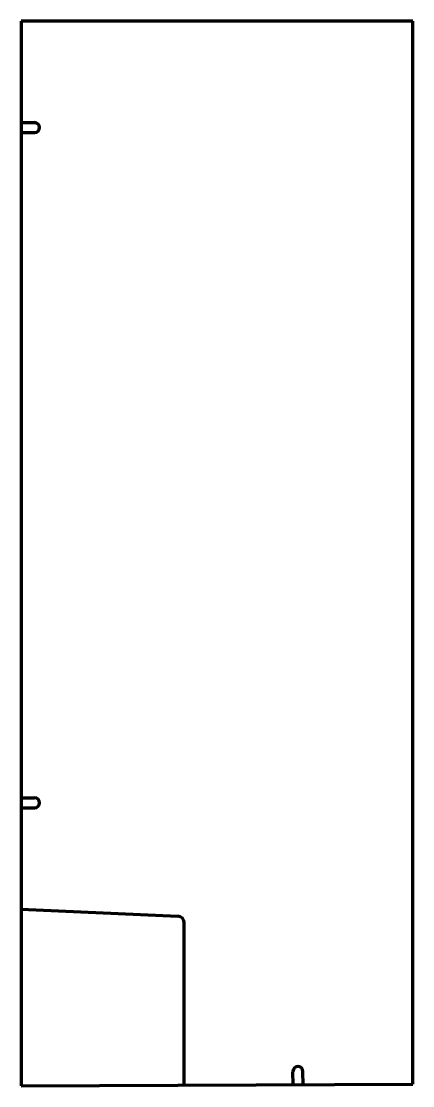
# Model space of a CAD drawing. Header units: inches. Extents: x 0 to 29.4, y 0 to 80.1.
import ezdxf

# ---------------------------------------------------------------- set-up
doc = ezdxf.new("R2010")
doc.units = ezdxf.units.IN
doc.header["$MEASUREMENT"] = 0
doc.layers.add('1', color=7, linetype='Continuous')

msp = doc.modelspace()

# ---------------------------------------------------------------- linework, layer by layer
at = {"color": 7, "lineweight": 90}
for p, q in [((0, 80.062), (0, -0.045)), ((29.438, 80.062), (0, 80.062)), ((29.438, 0.062), (29.438, 80.062)), ((0, -0.045), (29.438, 0.062))]:
    msp.add_line(p, q, dxfattribs=at)
at = {"layer": '1', "color": 7, "lineweight": 90}
for p, q in [((0, 72.438), (1, 72.438)), ((0, 71.688), (1, 71.688)), ((0, 21.625), (1, 21.625)), ((0, 20.875), (1, 20.875)), ((0, 13.25), (11.773, 12.709)), ((12.25, 0), (12.25, 12.21)), ((20.438, 0.03), (20.434, 1.03)), ((21.187, 0.032), (21.184, 1.032))]:
    msp.add_line(p, q, dxfattribs=at)
for centre, radius, start, end in [((1, 72.062), 0.375, 270, 450), ((1, 21.25), 0.375, 270, 450), ((11.75, 12.21), 0.5, 360, 447.37092), ((20.809, 1.031), 0.375, 0.20835, 180.20835)]:
    msp.add_arc(centre, radius, start, end, dxfattribs=at)

doc.saveas('drawing.dxf')
